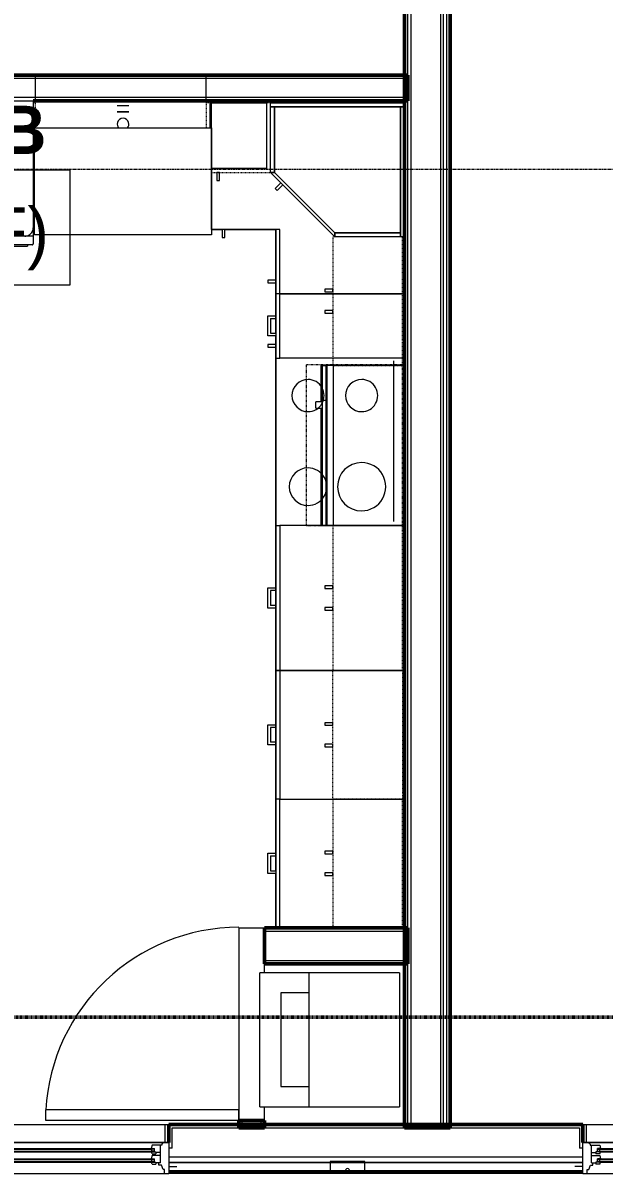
# Model space of a CAD drawing. Header units: inches. Extents: x -4235 to -464, y 9767 to 12359.
# Drawn here: x -3010.9 to -2902.6, y 9980.2 to 10194.5 of the extents above; entities that cross this region are included whole.
import ezdxf

# ---------------------------------------------------------------- set-up
doc = ezdxf.new("R2010")
doc.units = ezdxf.units.IN
doc.header["$MEASUREMENT"] = 0
for name, pattern in [('Dash', [0.25, 0.125, -0.125]), ('Dash 1_16_', [0.125, 0.0625, -0.0625]), ('Grid Line 1_2_', [0.875, 0.5, -0.125, 0.125, -0.125]), ('Overhead', [0.15625, 0.09375, -0.0625])]:
    doc.linetypes.add(name, pattern=pattern)
for name, color, linetype, lineweight in [('0-1', 7, 'Continuous', 5), ('0-2', 10, 'Continuous', 9), ('A-AREA-IDEN', 2, 'Continuous', 9), ('A-DOOR-1', 10, 'Continuous', 9), ('A-DOOR-2', 50, 'Continuous', 20), ('A-GLAZ-1', 151, 'Continuous', 9), ('A-GLAZ-2', 151, 'Continuous', 20), ('A-WALL', 113, 'Continuous', 13), ('A-WALL-1', 7, 'Continuous', 50), ('A-WALL-2', 250, 'Continuous', 13), ('A-WALL-3', 10, 'Continuous', 9), ('A-WALL-4', 254, 'Continuous', 9), ('A-WALL-5', 113, 'Continuous', 9), ('A-WALL-6', 113, 'Continuous', 50), ('C-PROP-LINE-1', 91, 'Dash 1_16_', 50), ('I-WALL-1', 7, 'Continuous', 50), ('P-SANR-FIXT-1', 10, 'Continuous', 9), ('P-SANR-FIXT-2', 254, 'Continuous', 9), ('Q-CASE', 31, 'Continuous', 9), ('Q-CASE-1', 254, 'Continuous', 9), ('Q-CASE-2', 10, 'Continuous', 9), ('Q-CASE-3', 254, 'Dash', 9), ('Q-CASE-4', 10, 'Dash', 9), ('Q-SPCQ-1', 10, 'Continuous', 9), ('Q-SPCQ-2', 91, 'Overhead', 9), ('S-GRID-1', 1, 'Grid Line 1_2_', 9)]:
    doc.layers.add(name, color=color, linetype=linetype, lineweight=lineweight)
doc.styles.add('Century Gothic', font='ufonts.com_century-gothic.ttf', dxfattribs={"height": 9})
doc.styles.add('Century Gothic_B', font='GOTHICB.TTF', dxfattribs={"height": 9})

# ---------------------------------------------------------------- blocks, each defined once
blk = doc.blocks.new('Range - 24_ x 30_-2806124-BACKGROUND - RCP - 2ND FLOOR')
at = {"layer": 'Q-SPCQ-1'}
blk.add_line((0, -22), (30, -22), dxfattribs=at)
for centre, radius, start, end in [((6.5, -6), 3.5, 360, 180), ((23.5, -6), 3, 0, 180), ((6.5, -6), 3.5, 180, 0), ((23.5, -6), 3, 180, 0), ((6.5, -16), 4.5, 0, 180), ((23.5, -16), 3, 360, 180), ((6.5, -16), 4.5, 180, 0), ((23.5, -16), 3, 180, 0)]:
    blk.add_arc(centre, radius, start, end, dxfattribs=at)
blk = doc.blocks.new('Dishwasher_15404 - 34_ counter-547918-BACKGROUND - RCP - 2ND FLOOR')
at = {"layer": 'Q-SPCQ-1'}
for p, q in [((0, 24), (23.68, 24)), ((0, 0), (0, 24)), ((23.68, 24), (25.25, 24)), ((25.25, 24), (26.68, 24)), ((25.25, 24), (25.25, 22.43)), ((26.87, 23.8), (26.87, 0.2)), ((25.25, 22.43), (25.25, 1.57)), ((26.87, 22.91), (27.12, 22.91)), ((27.12, 21.39), (27.12, 22.91)), ((27.12, 20.19), (27.12, 21.39)), ((27.12, 20.28), (27.37, 20.28)), ((27.12, 3.81), (27.12, 20.19)), ((27.12, 19.69), (27.37, 19.69)), ((27.37, 19.69), (27.37, 20.28)), ((27.12, 19.1), (27.37, 19.1)), ((27.12, 18.51), (27.37, 18.51)), ((27.12, 17.92), (27.37, 17.92)), ((27.12, 17.33), (27.37, 17.33)), ((27.37, 17.33), (27.37, 17.92)), ((27.37, 18.51), (27.37, 19.1)), ((27.12, 16.74), (27.37, 16.74)), ((27.12, 16.15), (27.37, 16.15)), ((27.37, 16.15), (27.37, 16.74)), ((27.37, 6.79), (27.12, 6.79)), ((27.37, 5.81), (27.37, 6.79)), ((27.12, 4.82), (27.37, 4.82)), ((27.37, 4.82), (27.37, 5.81)), ((27.12, 2.61), (27.12, 3.81)), ((27.12, 1.09), (27.12, 2.61)), ((23.68, 0), (0, 0)), ((25.25, 1.57), (25.25, 0)), ((26.87, 1.09), (27.12, 1.09)), ((25.25, 0), (23.68, 0)), ((26.68, 0), (25.25, 0))]:
    blk.add_line(p, q, dxfattribs=at)
for centre, radius, start, end in [((23.68, 22.43), 1.57, 360, 90), ((26.68, 23.8), 0.197, 360, 90), ((23.68, 22.43), 1.57, 32.077, 42.3359), ((23.68, 22.43), 1.57, 17.8182, 27.5266), ((23.68, 22.43), 1.57, 360, 13.6425), ((23.68, 1.57), 1.57, 270, 360), ((23.68, 1.57), 1.57, 317.6641, 327.923), ((23.68, 1.57), 1.57, 332.4734, 342.1818), ((23.68, 1.57), 1.57, 346.3575, 360), ((26.68, 0.2), 0.197, 270, 360), ((26.68, 0.2), 0.197, 270, 345)]:
    blk.add_arc(centre, radius, start, end, dxfattribs=at)
blk = doc.blocks.new('SWING - SINGLE - FLUSH - 36_ x 80_ - OFFSET PIVOT DOOR AT MAGIC PAK AND WASHER_DRYER-3199415-BACKGROUND - RCP - 2ND FLOOR')
at = {"layer": 'A-DOOR-1'}
blk.add_arc((18, -2.37), 36.07, 180, 266.8211, dxfattribs=at)
at = {"layer": 'A-DOOR-2'}
for p, q in [((16, -2.37), (16, -38.39)), ((18, -2.37), (16, -2.37)), ((18, -2.37), (18, -38.39)), ((18, -38.39), (16, -38.39))]:
    blk.add_line(p, q, dxfattribs=at)
blk = doc.blocks.new('Stacked Washer and Dryer - 26_x25_ - Private-1372850-BACKGROUND - RCP - 2ND FLOOR')
at = {"layer": 'P-SANR-FIXT-1'}
for p, q in [((26, 12.5), (0, 12.5)), ((0, -12.5), (0, 12.5)), ((16.90625, -12.5), (16.90625, 12.5)), ((26, 12.5), (26, -12.5)), ((22.09375, 8.75), (16.90625, 8.75)), ((22.09375, -8.75), (22.09375, 8.75)), ((16.90625, -8.75), (22.09375, -8.75)), ((0, -12.5), (26, -12.5))]:
    blk.add_line(p, q, dxfattribs=at)
blk = doc.blocks.new('30quot_MicrowaveVent_11166 - 70cm miele oven-V16-BACKGROUND - RCP - 2ND FLOOR')
at = {"layer": 'Q-CASE-1'}
for p, q in [((7.69, 15.6), (-14.2, 15.6)), ((-14.2, 15.6), (-14.2, 15.39)), ((9.18, 15.39), (-14.2, 15.39)), ((-14.2, 15.39), (-14.2, 14.61)), ((8.88, 16.6), (7.69, 16.6)), ((7.69, 16.55), (7.69, 15.39)), ((7.69, 16.55), (7.69, 16.55)), ((8.88, 15.39), (8.88, 16.55)), ((15.68, 15.6), (8.88, 15.6)), ((9.18, 15.39), (9.18, 14.61)), ((15.68, 15.39), (9.18, 15.39)), ((9.18, 15.39), (9.18, 14.61)), ((15.68, 15.48), (15.68, 15.6)), ((15.68, 15.39), (15.68, 15.48)), ((15.68, 15.39), (15.68, 14.61)), ((-14.2, 14.61), (9.18, 14.61)), ((-14.2, 14.49), (-14.2, 13.23)), ((15.68, 14.49), (-14.2, 14.49)), ((-14.2, 13.23), (-14.2, 0.37)), ((-14.2, 13.23), (15.68, 13.23)), ((9.18, 14.61), (15.68, 14.61)), ((15.68, 13.23), (15.68, 14.49)), ((15.68, 0.37), (15.68, 13.23))]:
    blk.add_line(p, q, dxfattribs=at)
at = {"layer": 'Q-CASE-2'}
for p, q in [((-14.2, 0.37), (-14.2, 0)), ((15.68, 0), (15.68, 0.37)), ((-14.2, 0), (15.68, 0))]:
    blk.add_line(p, q, dxfattribs=at)
blk = doc.blocks.new('Base Cabinet 3 Drawer 230 - Base Cabinet 3 Drawer 230 27_-2602705-BACKGROUND - RCP - 2ND FLOOR')
at = {"layer": 'Q-CASE-2'}
for p, q in [((-12.76, 24), (14.24, 24)), ((-12.76, 23.25), (-12.76, 24)), ((-1.14, 24), (-1.14, 25.5)), ((-1.14, 25.5), (2.61, 25.5)), ((-1.14, 24), (-0.64, 24)), ((2.11, 25), (-0.64, 25)), ((-0.64, 24), (-0.64, 25)), ((2.11, 24), (2.11, 25)), ((2.61, 24), (2.11, 24)), ((2.61, 25.5), (2.61, 24)), ((14.24, 24), (14.24, 23.25)), ((14.24, 23.25), (-12.76, 23.25)), ((-12.76, 23.25), (-12.76, 0)), ((14.24, 0), (14.24, 23.25)), ((-12.76, 0), (14.24, 0))]:
    blk.add_line(p, q, dxfattribs=at)
blk = doc.blocks.new('Base Cabinet 3 Drawer 230 - Base Cabinet 3 Drawer 230 24_-2578604-BACKGROUND - RCP - 2ND FLOOR')
at = {"layer": 'Q-CASE-2'}
for p, q in [((-11.26, 24), (12.74, 24)), ((-11.26, 23.25), (-11.26, 24)), ((-1.14, 24), (-1.14, 25.5)), ((-1.14, 25.5), (2.61, 25.5)), ((-1.14, 24), (-0.64, 24)), ((2.11, 25), (-0.64, 25)), ((-0.64, 24), (-0.64, 25)), ((2.11, 24), (2.11, 25)), ((2.61, 24), (2.11, 24)), ((2.61, 25.5), (2.61, 24)), ((12.74, 24), (12.74, 23.25)), ((12.74, 23.25), (-11.26, 23.25)), ((-11.26, 23.25), (-11.26, 0)), ((12.74, 0), (12.74, 23.25)), ((-11.26, 0), (12.74, 0))]:
    blk.add_line(p, q, dxfattribs=at)
blk = doc.blocks.new('Single Door 1 Drawer 211 - 211 Base Cabinet Single Door1 Drawer 12_-2706434-BACKGROUND - RCP - 2ND FLOOR')
at = {"layer": 'Q-CASE-2'}
for p, q in [((-11.26, -23.25), (-11.26, 0)), ((-11.26, 0), (0.74, 0)), ((0.74, 0), (0.74, -23.25)), ((-11.26, -23.25), (-11.26, -24)), ((0.74, -23.25), (-11.26, -23.25)), ((0.74, -24), (0.74, -23.25)), ((-11.26, -24), (0.74, -24)), ((-6.64, -24), (-7.14, -24)), ((-7.14, -25.5), (-7.14, -24)), ((-3.39, -25.5), (-7.14, -25.5)), ((-6.64, -25), (-6.64, -24)), ((-6.64, -25), (-3.89, -25)), ((-3.89, -25), (-3.89, -24)), ((-3.89, -24), (-3.39, -24)), ((-3.39, -24), (-3.39, -25.5)), ((-1.27, -24), (-1.76, -24)), ((-1.76, -24), (-1.76, -25.5)), ((-1.76, -25.5), (-1.27, -25.5)), ((-1.27, -25.5), (-1.27, -24))]:
    blk.add_line(p, q, dxfattribs=at)
blk = doc.blocks.new('Base Cabinet Corner 197 - Base Cabinet Corner 197-2565125-BACKGROUND - RCP - 2ND FLOOR')
at = {"layer": 'Q-CASE-2'}
for p, q in [((-23.26, 0), (12.74, 0)), ((-23.26, -36), (-23.26, 0)), ((12.74, 0), (12.74, -24)), ((0.74, -23.25), (0.74, -36)), ((12.74, -23.25), (0.74, -23.25)), ((0.74, -23.25), (0.74, -24)), ((0.74, -24), (0.74, -36)), ((12.74, -24), (0.74, -24)), ((10.73, -24), (10.24, -24)), ((10.24, -24), (10.24, -25.5)), ((10.24, -25.5), (10.73, -25.5)), ((10.73, -25.5), (10.73, -24)), ((2.23, -33.51), (0.73, -33.51)), ((0.73, -33.51), (0.73, -34)), ((0.73, -34), (2.23, -34)), ((2.23, -34), (2.23, -33.51)), ((0.74, -36), (-23.26, -36))]:
    blk.add_line(p, q, dxfattribs=at)
blk = doc.blocks.new('308 - 308 x 24_-2727436-BACKGROUND - RCP - 2ND FLOOR')
at = {"layer": 'Q-CASE'}
for p, q in [((0, -25.19), (-12, -13.19)), ((-12, -13.19), (-11.25, -13.19)), ((-11.25, -13.19), (0, -24.44)), ((0, -24.44), (0, -25.19))]:
    blk.add_line(p, q, dxfattribs=at)
at = {"layer": 'Q-CASE-1'}
for p, q in [((-12, -0.94), (-12, -0.19)), ((-12, -3.31), (-12, -0.94)), ((-12, -0.94), (-11.25, -0.94)), ((12.63, -0.94), (-12, -0.94)), ((-11.25, -3.2), (-11.25, -0.94)), ((-11.25, -0.94), (12.25, -0.94)), ((-11.25, -0.94), (-11.25, -3.2)), ((12.25, -0.94), (12.25, -24.44)), ((12.25, -25.19), (12.25, -0.94)), ((12.25, -0.94), (12.63, -0.94)), ((-12, -13.19), (-12, -3.33)), ((-11.25, -13.19), (-11.25, -3.27)), ((-11.25, -3.27), (-11.25, -13.19)), ((-11.25, -13.19), (-12, -13.19)), ((0, -24.44), (-11.25, -13.19)), ((-10.05, -15.14), (-11.11, -16.2)), ((-11.11, -16.2), (-10.76, -16.55)), ((-10.76, -16.55), (-9.7, -15.49)), ((12.25, -24.44), (0, -24.44)), ((0, -25.19), (0, -24.44)), ((0, -24.44), (12.25, -24.44)), ((12.25, -25.19), (0, -25.19)), ((12.25, -24.44), (12.25, -25.19)), ((12.63, -25.19), (12.25, -25.19))]:
    blk.add_line(p, q, dxfattribs=at)
at = {"layer": 'Q-CASE-2'}
for p, q in [((-12, -0.19), (10.32, -0.19)), ((10.37, -0.19), (12.63, -0.19)), ((12.63, -0.19), (13, -0.19)), ((12.63, -0.94), (13, -0.94)), ((13, -0.94), (12.63, -0.94)), ((13, -0.19), (13, -0.94)), ((13, -0.94), (13, -25.19)), ((13, -25.19), (12.63, -25.19))]:
    blk.add_line(p, q, dxfattribs=at)
blk = doc.blocks.new('300 Series Wall Hung Cabinet_302 - 24_ X 24_-2588623-BACKGROUND - RCP - 2ND FLOOR')
at = {"layer": 'Q-CASE-3'}
for p, q in [((12, -4.87), (12, -0.19)), ((11.6, -13.19), (11.85, -13.19))]:
    blk.add_line(p, q, dxfattribs=at)
at = {"layer": 'Q-CASE-4'}
blk.add_line((12, -0.19), (11.6, -0.19), dxfattribs=at)
blk = doc.blocks.new('300 Series Wall Hung Cabinet_301 - 12_ x 24_-2732593-BACKGROUND - RCP - 2ND FLOOR')
at = {"layer": 'Q-CASE-1'}
for p, q in [((-5.25, -4.87), (-5.25, -0.19)), ((5.25, -0.19), (5.25, -3.41)), ((5.25, -3.44), (5.25, -12.44)), ((5.25, -12.44), (-5, -12.44)), ((-3.51, -13.19), (-4, -13.19)), ((-4, -13.19), (-4, -14.69)), ((-4, -14.69), (-3.51, -14.69)), ((-3.51, -14.69), (-3.51, -13.19))]:
    blk.add_line(p, q, dxfattribs=at)
at = {"layer": 'Q-CASE-2'}
blk.add_line((-5.25, -0.19), (5.25, -0.19), dxfattribs=at)
at = {"layer": 'Q-CASE-3'}
for p, q in [((-6, -0.19), (-6, -4.87)), ((6, -3.31), (6, -0.19)), ((6, -13.19), (6, -3.33)), ((-5, -13.19), (6, -13.19))]:
    blk.add_line(p, q, dxfattribs=at)
at = {"layer": 'Q-CASE-4'}
blk.add_line((6, -0.19), (-6, -0.19), dxfattribs=at)
blk = doc.blocks.new('Base Cabinet 3 Drawer 230 - Base Cabinet 3 Drawer 230 24_-2554933-BACKGROUND - RCP - 2ND FLOOR')
at = {"layer": 'Q-CASE-2'}
for p, q in [((-11.26, -23.25), (-11.26, 0)), ((-11.26, 0), (12.74, 0)), ((12.74, 0), (12.74, -23.25)), ((-11.26, -23.25), (-11.26, -24)), ((12.74, -23.25), (-11.26, -23.25)), ((12.74, -24), (12.74, -23.25)), ((-11.26, -24), (12.74, -24)), ((-0.64, -24), (-1.14, -24)), ((-1.14, -25.5), (-1.14, -24)), ((2.61, -25.5), (-1.14, -25.5)), ((-0.64, -25), (-0.64, -24)), ((-0.64, -25), (2.11, -25)), ((2.11, -25), (2.11, -24)), ((2.11, -24), (2.61, -24)), ((2.61, -24), (2.61, -25.5))]:
    blk.add_line(p, q, dxfattribs=at)
blk = doc.blocks.new('kitchen_faucet_14143 - kitchen_faucet_14143-2439044-BACKGROUND - RCP - 2ND FLOOR')
at = {"layer": 'P-SANR-FIXT-2'}
for p, q in [((2.26, 0.28), (2.26, 1.08)), ((2.26, -0.77), (2.26, 0.28)), ((2.34, 1.08), (2.34, -1.08)), ((3.44, -1.08), (3.44, 1.08)), ((2.26, -1.08), (2.26, -0.77))]:
    blk.add_line(p, q, dxfattribs=at)
for start, end in [(75, 130.3805), (0, 75), (285.1305, 360), (229.6195, 285)]:
    blk.add_arc((0, 0), 1.08, start, end, dxfattribs=at)
blk = doc.blocks.new('Stainless Steel Farmhous Kitchen Sink - Stainless Steel Farmhous Kitchen Sink-2443921-BACKGROUND - RCP - 2ND FLOOR')
at = {"layer": 'P-SANR-FIXT-1'}
for p, q in [((-33, -22.2), (-33, -2.25)), ((-33, -2.25), (0, -2.25)), ((0, -2.25), (0, -22.2)), ((0, -22.2), (-33, -22.2))]:
    blk.add_line(p, q, dxfattribs=at)
blk = doc.blocks.new('300 Series Wall Hung Cabinet_302 - 27_ X 24_-2768166-BACKGROUND - RCP - 2ND FLOOR')
at = {"layer": 'Q-CASE-1'}
for p, q in [((-1.76, -13.19), (-2.25, -13.19)), ((-2.25, -13.19), (-2.25, -14.69)), ((-2.25, -14.69), (-1.76, -14.69)), ((-1.76, -14.69), (-1.76, -13.19)), ((2.24, -13.19), (1.75, -13.19)), ((1.75, -13.19), (1.75, -14.69)), ((1.75, -14.69), (2.24, -14.69)), ((2.24, -14.69), (2.24, -13.19))]:
    blk.add_line(p, q, dxfattribs=at)
at = {"layer": 'Q-CASE-3'}
for p, q in [((-13.5, -0.19), (-13.5, -13.19)), ((13.5, -13.19), (13.5, -0.19)), ((-13.5, -13.19), (13.5, -13.19))]:
    blk.add_line(p, q, dxfattribs=at)
at = {"layer": 'Q-CASE-4'}
blk.add_line((13.5, -0.19), (-13.5, -0.19), dxfattribs=at)
blk = doc.blocks.new('300 Series Wall Hung Cabinet_302 - 24_ X 24_-V58-BACKGROUND - RCP - 2ND FLOOR')
at = {"layer": 'Q-CASE-1'}
for p, q in [((-1.76, 14.69), (-2.25, 14.69)), ((-2.25, 14.69), (-2.25, 13.19)), ((-2.25, 13.19), (-1.76, 13.19)), ((-1.76, 13.19), (-1.76, 14.69)), ((2.24, 14.69), (1.75, 14.69)), ((1.75, 14.69), (1.75, 13.19)), ((1.75, 13.19), (2.24, 13.19)), ((2.24, 13.19), (2.24, 14.69))]:
    blk.add_line(p, q, dxfattribs=at)
at = {"layer": 'Q-CASE-3'}
for p, q in [((-12, 0.19), (-12, 13.19)), ((-12, 13.19), (12, 13.19)), ((12, 13.19), (12, 0.19))]:
    blk.add_line(p, q, dxfattribs=at)
at = {"layer": 'Q-CASE-4'}
blk.add_line((12, 0.19), (-12, 0.19), dxfattribs=at)
blk = doc.blocks.new('300 Series Wall Hung Cabinet_302 - 24_ X 24_-V57-BACKGROUND - RCP - 2ND FLOOR')
at = {"layer": 'Q-CASE-1'}
for p, q in [((-1.76, -13.19), (-2.25, -13.19)), ((-2.25, -13.19), (-2.25, -14.69)), ((-2.25, -14.69), (-1.76, -14.69)), ((-1.76, -14.69), (-1.76, -13.19)), ((2.24, -13.19), (1.75, -13.19)), ((1.75, -13.19), (1.75, -14.69)), ((1.75, -14.69), (2.24, -14.69)), ((2.24, -14.69), (2.24, -13.19))]:
    blk.add_line(p, q, dxfattribs=at)
at = {"layer": 'Q-CASE-3'}
for p, q in [((-12, -0.19), (-12, -13.19)), ((12, -13.19), (12, -0.19)), ((-12, -13.19), (12, -13.19))]:
    blk.add_line(p, q, dxfattribs=at)
at = {"layer": 'Q-CASE-4'}
blk.add_line((12, -0.19), (-12, -0.19), dxfattribs=at)
blk = doc.blocks.new('300 Series Wall Hung Cabinet_302 - 24_ X 24_-V70-BACKGROUND - RCP - 2ND FLOOR')
at = {"layer": 'Q-CASE-1'}
for p, q in [((-1.76, -13.19), (-2.25, -13.19)), ((-2.25, -13.19), (-2.25, -14.69)), ((-2.25, -14.69), (-1.76, -14.69)), ((-1.76, -14.69), (-1.76, -13.19)), ((2.24, -13.19), (1.75, -13.19)), ((1.75, -13.19), (1.75, -14.69)), ((1.75, -14.69), (2.24, -14.69)), ((2.24, -14.69), (2.24, -13.19))]:
    blk.add_line(p, q, dxfattribs=at)
at = {"layer": 'Q-CASE-3'}
for p, q in [((-12, -0.19), (-12, -13.19)), ((-12, -13.19), (12, -13.19))]:
    blk.add_line(p, q, dxfattribs=at)
at = {"layer": 'Q-CASE-4'}
for p, q in [((12, -0.19), (-12, -0.19)), ((12, -13.19), (12, -0.19))]:
    blk.add_line(p, q, dxfattribs=at)
blk = doc.blocks.new('Range_Hood_386 - 30_ Wide-2911770-BACKGROUND - RCP - 2ND FLOOR')
at = {"layer": 'Q-SPCQ-2'}
for p, q in [((15, 6), (-15, 6)), ((-15, 6), (-15, -12)), ((15, -12), (15, 6)), ((-15, -12), (15, -12))]:
    blk.add_line(p, q, dxfattribs=at)
blk = doc.blocks.new('CTR - 1st Phase - Unit Layouts_rvt-1-BACKGROUND - RCP - 2ND FLOOR')
at = {"layer": 'A-WALL-1'}
for p, q in [((-3063.23, 10184.78), (-2939.15, 10184.78)), ((-2939.15, 10184.78), (-2939.15, 10184.15)), ((-2939.15, 10184.15), (-2939.15, 10180.65)), ((-2939.15, 10180.03), (-3009.02, 10180.03)), ((-2939.15, 10180.65), (-2939.15, 10180.03)), ((-2965.9, 10019.02), (-2965.9, 10025.77)), ((-2965.9, 10025.77), (-2939.15, 10025.77)), ((-2939.15, 10025.77), (-2939.15, 10019.02)), ((-2939.15, 10019.02), (-2965.9, 10019.02)), ((-2970.65, 9988.43), (-2970.65, 9989.77)), ((-2970.65, 9989.77), (-2965.9, 9989.77)), ((-2965.9, 9989.77), (-2965.9, 9988.43)), ((-2970.03, 9988.43), (-2970.65, 9988.43)), ((-2966.53, 9988.43), (-2970.03, 9988.43)), ((-2965.9, 9988.43), (-2966.53, 9988.43))]:
    blk.add_line(p, q, dxfattribs=at)
at = {"layer": 'A-WALL-2'}
for p, q in [((-2939.77, 10184.15), (-3063.85, 10184.15)), ((-2939.77, 10184.15), (-2939.77, 10180.65)), ((-2939.77, 10180.65), (-3092, 10180.65)), ((-2965.9, 10025.15), (-2939.15, 10025.15)), ((-2965.9, 10019.65), (-2939.15, 10019.65)), ((-2970.03, 9989.06), (-2970.03, 9989.77)), ((-2966.53, 9989.06), (-2970.03, 9989.06)), ((-2966.53, 9989.06), (-2966.53, 9989.77))]:
    blk.add_line(p, q, dxfattribs=at)
at = {"layer": 'A-WALL-3'}
for p, q in [((-2939.77, 10184.78), (-2939.15, 10184.78)), ((-2939.15, 10184.78), (-2939.15, 10180.03)), ((-3008.62, 10180.03), (-3009.02, 10180.03)), ((-2976.77, 10180.03), (-3008.62, 10180.03)), ((-2939.77, 10180.03), (-2976.77, 10180.03)), ((-2939.15, 10180.03), (-2939.77, 10180.03)), ((-2970.65, 10025.77), (-2965.9, 10025.77)), ((-2970.65, 10025.77), (-2970.65, 9989.77)), ((-2965.9, 10017.37), (-2965.9, 10019.02)), ((-2965.9, 9989.77), (-2965.9, 9992.37))]:
    blk.add_line(p, q, dxfattribs=at)
at = {"layer": 'A-WALL-4'}
for p, q in [((-3056.62, 10184.78), (-3008.62, 10184.78)), ((-3008.62, 10184.78), (-2976.77, 10184.78)), ((-3008.62, 10180.03), (-3008.62, 10184.78)), ((-3008.62, 10180.03), (-3008.62, 10184.78)), ((-2976.77, 10184.78), (-2939.77, 10184.78)), ((-2976.77, 10180.03), (-2976.77, 10184.78)), ((-2976.77, 10180.03), (-2976.77, 10184.78)), ((-2965.9, 10019.02), (-2965.9, 10025.77)), ((-2970.65, 9989.77), (-2965.9, 9989.77))]:
    blk.add_line(p, q, dxfattribs=at)
at = {"layer": 'A-WALL-5'}
for p, q in [((-2939.77, 10180.03), (-3009.02, 10180.03)), ((-3009.02, 10180.03), (-2939.77, 10180.03)), ((-2939.77, 10025.77), (-2939.77, 10180.03)), ((-2939.77, 10180.03), (-2939.77, 10025.77)), ((-3009.02, 10156.03), (-3008.77, 10156.03)), ((-3008.77, 10156.03), (-3009.02, 10156.03)), ((-2975.77, 10156.03), (-2973.77, 10156.03)), ((-2973.77, 10156.03), (-2975.77, 10156.03)), ((-2973.29, 10156.03), (-2963.77, 10156.03)), ((-2963.77, 10156.03), (-2973.29, 10156.03)), ((-2963.77, 10156.03), (-2963.77, 10146.53)), ((-2963.77, 10146.53), (-2963.77, 10156.03)), ((-2963.77, 10146.53), (-2963.77, 10146.04)), ((-2963.77, 10146.04), (-2963.77, 10139.9)), ((-2963.77, 10139.9), (-2963.77, 10146.04)), ((-2963.77, 10139.9), (-2963.77, 10139.4)), ((-2963.77, 10139.4), (-2963.77, 10136.65)), ((-2963.77, 10136.65), (-2963.77, 10139.4)), ((-2963.77, 10136.65), (-2963.77, 10136.15)), ((-2963.77, 10136.15), (-2963.77, 10134.53)), ((-2963.77, 10134.53), (-2963.77, 10136.15)), ((-2963.77, 10134.53), (-2963.77, 10134.04)), ((-2963.77, 10134.04), (-2963.77, 10089.15)), ((-2963.77, 10089.15), (-2963.77, 10134.04)), ((-2963.77, 10089.15), (-2963.77, 10088.65)), ((-2963.77, 10088.65), (-2963.77, 10085.9)), ((-2963.77, 10085.9), (-2963.77, 10088.65)), ((-2963.77, 10085.9), (-2963.77, 10085.4)), ((-2963.77, 10085.4), (-2963.77, 10063.65)), ((-2963.77, 10063.65), (-2963.77, 10085.4)), ((-2963.77, 10063.65), (-2963.77, 10063.15)), ((-2963.77, 10063.15), (-2963.77, 10060.4)), ((-2963.77, 10060.4), (-2963.77, 10063.15)), ((-2963.77, 10060.4), (-2963.77, 10059.9)), ((-2963.77, 10059.9), (-2963.77, 10039.65)), ((-2963.77, 10039.65), (-2963.77, 10059.9)), ((-2963.77, 10039.65), (-2963.77, 10039.15)), ((-2963.77, 10039.15), (-2963.77, 10036.4)), ((-2963.77, 10036.4), (-2963.77, 10039.15)), ((-2963.77, 10036.4), (-2963.77, 10035.9)), ((-2963.77, 10035.9), (-2963.77, 10025.77)), ((-2963.77, 10025.77), (-2963.77, 10035.9)), ((-2963.77, 10025.77), (-2939.77, 10025.77)), ((-2939.77, 10025.77), (-2963.77, 10025.77))]:
    blk.add_line(p, q, dxfattribs=at)
at = {"layer": '0-2'}
for name, p, rotation in [('Dishwasher_15404 - 34_ counter-547918-BACKGROUND - RCP - 2ND FLOOR', (-3033.02, 10180.03), 269.9999999999796), ('Base Cabinet Corner 197 - Base Cabinet Corner 197-2565125-BACKGROUND - RCP - 2ND FLOOR', (-2939.77, 10156.77), 269.999999999893), ('kitchen_faucet_14143 - kitchen_faucet_14143-2439044-BACKGROUND - RCP - 2ND FLOOR', (-2992.27, 10175.67), 89.9999999998956), ('300 Series Wall Hung Cabinet_302 - 24_ X 24_-V57-BACKGROUND - RCP - 2ND FLOOR', (-2939.96, 10142.65), 269.9999999999392), ('Single Door 1 Drawer 211 - 211 Base Cabinet Single Door1 Drawer 12_-2706434-BACKGROUND - RCP - 2ND FLOOR', (-2939.77, 10132.77), 269.9999999998935), ('Range - 24_ x 30_-2806124-BACKGROUND - RCP - 2ND FLOOR', (-2963.77, 10101.53), 89.9999999999672), ('Range_Hood_386 - 30_ Wide-2911770-BACKGROUND - RCP - 2ND FLOOR', (-2952.15, 10115.77), 89.99999999990145), ('30quot_MicrowaveVent_11166 - 70cm miele oven-V16-BACKGROUND - RCP - 2ND FLOOR', (-2939.77, 10114.97), 89.9999999999377), ('Base Cabinet 3 Drawer 230 - Base Cabinet 3 Drawer 230 27_-2602705-BACKGROUND - RCP - 2ND FLOOR', (-2939.77, 10086.53), 89.99999999998313), ('300 Series Wall Hung Cabinet_302 - 27_ X 24_-2768166-BACKGROUND - RCP - 2ND FLOOR', (-2939.96, 10087.27), 269.9999999999392), ('Base Cabinet 3 Drawer 230 - Base Cabinet 3 Drawer 230 24_-2578604-BACKGROUND - RCP - 2ND FLOOR', (-2939.77, 10061.03), 89.99999999998313), ('300 Series Wall Hung Cabinet_302 - 24_ X 24_-V58-BACKGROUND - RCP - 2ND FLOOR', (-2939.96, 10061.77), 89.99999999993928), ('Base Cabinet 3 Drawer 230 - Base Cabinet 3 Drawer 230 24_-2554933-BACKGROUND - RCP - 2ND FLOOR', (-2939.77, 10038.51), 269.9999999998935), ('300 Series Wall Hung Cabinet_302 - 24_ X 24_-V70-BACKGROUND - RCP - 2ND FLOOR', (-2939.96, 10037.77), 269.9999999999392), ('SWING - SINGLE - FLUSH - 36_ x 80_ - OFFSET PIVOT DOOR AT MAGIC PAK AND WASHER_DRYER-3199415-BACKGROUND - RCP - 2ND FLOOR', (-2968.28, 10007.77), 269.9999999999521), ('Stacked Washer and Dryer - 26_x25_ - Private-1372850-BACKGROUND - RCP - 2ND FLOOR', (-2940.74, 10004.87), 180)]:
    blk.add_blockref(name, p, dxfattribs=dict(at, rotation=rotation))
for name, p in [('300 Series Wall Hung Cabinet_302 - 24_ X 24_-2588623-BACKGROUND - RCP - 2ND FLOOR', (-3020.62, 10179.84)), ('300 Series Wall Hung Cabinet_301 - 12_ x 24_-2732593-BACKGROUND - RCP - 2ND FLOOR', (-2970.77, 10179.84)), ('308 - 308 x 24_-2727436-BACKGROUND - RCP - 2ND FLOOR', (-2952.77, 10179.84)), ('Stainless Steel Farmhous Kitchen Sink - Stainless Steel Farmhous Kitchen Sink-2443921-BACKGROUND - RCP - 2ND FLOOR', (-2975.77, 10177.22))]:
    blk.add_blockref(name, p, dxfattribs=at)
blk = doc.blocks.new('CTR - 1st Phase - Common Walls_rvt-1-BACKGROUND - RCP - 2ND FLOOR')
at = {"layer": 'A-WALL-2'}
for p, q in [((-2939.15, 9988.44), (-2939.15, 10373.41)), ((-2938.52, 9988.44), (-2938.52, 10373.41)), ((-2933.02, 9988.44), (-2933.02, 10373.41)), ((-2932.52, 9988.44), (-2932.52, 10373.41)), ((-2931.9, 9988.44), (-2931.9, 10373.41))]:
    blk.add_line(p, q, dxfattribs=at)
at = {"layer": 'I-WALL-1'}
for p, q in [((-2939.77, 9988.44), (-2939.77, 10373.41)), ((-2931.27, 10248.91), (-2931.27, 9988.44)), ((-2931.27, 9988.44), (-2939.77, 9988.44))]:
    blk.add_line(p, q, dxfattribs=at)
blk = doc.blocks.new('Basic Wall _ EXT - FIBER CEMENT - LARGE - ___-2505169-BACKGROUND - RCP - 2ND FLOOR')
at = {"layer": 'A-WALL-5'}
for p, q in [((-2983.71, 9981.94), (-2906.54, 9981.94)), ((-2906.54, 9981.94), (-2983.71, 9981.94)), ((-2906.54, 9981.91), (-2983.71, 9981.91)), ((-2906.54, 9981.91), (-2983.71, 9981.91))]:
    blk.add_line(p, q, dxfattribs=at)
blk = doc.blocks.new('Window-Double_Hung-Andersen-400_Series-Tilt_Wash - DOUBLE HUNG - REVERSE COTTAGE - 2ND FLOOR-2888952-BACKGROUND - RCP - 2ND FLOOR')
at = {"layer": 'A-GLAZ-1'}
for p, q in [((-18.95, 4.44), (18.95, 4.44)), ((-18.95, 1.06), (-18.95, 4.44)), ((-18.32, 1.06), (-18.32, 4.44)), ((18.32, 1.06), (18.32, 4.44)), ((18.95, 4.44), (18.95, 1.06)), ((-19.01, 3.94), (-19.01, 2.44)), ((-18.95, 3.94), (-19.01, 3.94)), ((-18.95, 2.44), (-19.01, 2.44)), ((19.01, 3.94), (18.95, 3.94)), ((19.01, 2.44), (18.95, 2.44)), ((19.01, 2.44), (19.01, 3.94)), ((18.95, 1.06), (-18.95, 1.06)), ((-16.29, -0.19), (-15.7, -0.19)), ((-16.29, -0.56), (-15.7, -0.56)), ((-16.29, -2.13), (-15.7, -2.13)), ((-15.82, -0.56), (-15.82, -0.19)), ((-15.82, -2.5), (-15.82, -2.13)), ((-15.7, -0.06), (15.7, -0.06)), ((-15.7, -0.19), (15.7, -0.19)), ((-15.7, -0.56), (15.7, -0.56)), ((-15.7, -0.69), (15.7, -0.69)), ((-15.7, -2), (15.7, -2)), ((-15.7, -2.13), (15.7, -2.13)), ((16.29, -0.19), (15.7, -0.19)), ((16.29, -0.56), (15.7, -0.56)), ((16.29, -2.13), (15.7, -2.13)), ((15.82, -0.56), (15.82, -0.19)), ((15.82, -2.5), (15.82, -2.13)), ((-16.29, -2.5), (-15.7, -2.5)), ((-15.7, -2.5), (15.7, -2.5)), ((-15.7, -2.63), (15.7, -2.63)), ((16.29, -2.5), (15.7, -2.5))]:
    blk.add_line(p, q, dxfattribs=at)
at = {"layer": 'A-GLAZ-2'}
for p, q in [((-19.01, 1.06), (19.01, 1.06)), ((-19.01, -4.81), (-19.01, 1.06)), ((-17.67, 0.78), (-18, 1.06)), ((-17.67, 0.78), (-17.67, 0.56)), ((-17.67, 0.56), (-15.86, 0.56)), ((-17.42, -2.75), (-17.42, 0.56)), ((-15.86, 0.56), (-15.7, -0.06)), ((15.86, 0.56), (15.7, -0.06)), ((17.67, 0.56), (15.86, 0.56)), ((17.42, -2.75), (17.42, 0.56)), ((17.67, 0.78), (18, 1.06)), ((17.67, 0.78), (17.67, 0.56)), ((19.01, 1.06), (19.01, -4.81)), ((-17.42, -0.81), (-16.57, -0.81)), ((-17.42, -1.37), (-15.86, -1.37)), ((-16.57, -0.69), (-16.57, -1.03)), ((-15.7, -0.69), (-16.57, -0.69)), ((-15.86, -1.03), (-16.57, -1.03)), ((-16.29, -0.69), (-16.29, -0.06)), ((-15.7, -0.06), (-16.29, -0.06)), ((-16.29, -2.63), (-16.29, -2)), ((-15.7, -2), (-16.29, -2)), ((-15.86, -1.03), (-15.7, -0.69)), ((-15.86, -1.37), (-15.7, -2)), ((15.7, -0.06), (16.29, -0.06)), ((15.86, -1.03), (15.7, -0.69)), ((15.7, -0.69), (16.57, -0.69)), ((15.86, -1.37), (15.7, -2)), ((15.7, -2), (16.29, -2)), ((15.86, -1.03), (16.57, -1.03)), ((17.42, -1.37), (15.86, -1.37)), ((16.29, -0.69), (16.29, -0.06)), ((16.29, -2.63), (16.29, -2)), ((16.57, -0.69), (16.57, -1.03)), ((17.42, -0.81), (16.57, -0.81)), ((-19.01, -3.44), (-20.51, -3.44)), ((-18.2, -4), (-17.92, -4)), ((-18.2, -4.81), (-18.2, -4)), ((-17.92, -4), (-17.61, -3.19)), ((-17.61, -3.19), (-17.14, -3.19)), ((-17.42, -2.75), (-16.57, -2.75)), ((-17.14, -3.19), (-17.14, -2.75)), ((-16.57, -2.63), (-16.57, -2.97)), ((-15.7, -2.63), (-16.57, -2.63)), ((-15.86, -2.97), (-16.57, -2.97)), ((-15.86, -2.97), (-15.7, -2.63)), ((15.86, -2.97), (15.7, -2.63)), ((15.7, -2.63), (16.57, -2.63)), ((15.86, -2.97), (16.57, -2.97)), ((16.57, -2.63), (16.57, -2.97)), ((17.42, -2.75), (16.57, -2.75)), ((17.14, -3.19), (17.14, -2.75)), ((17.61, -3.19), (17.14, -3.19)), ((17.92, -4), (17.61, -3.19)), ((18.2, -4), (17.92, -4)), ((18.2, -4.81), (18.2, -4)), ((19.01, -3.44), (20.51, -3.44)), ((19.01, -4.81), (-19.01, -4.81))]:
    blk.add_line(p, q, dxfattribs=at)
blk = doc.blocks.new('Walls 52 - Walls 1-2573848-BACKGROUND - RCP - 2ND FLOOR')
at = {"layer": 'A-WALL-5'}
for p, q in [((-2953.65, 9982.13), (-2953.65, 9981.94)), ((-2953.65, 9982.13), (-2952.69, 9982.13)), ((-2947.15, 9982.13), (-2953.65, 9982.13)), ((-2953.65, 9981.94), (-2953.65, 9980.19)), ((-2953.65, 9980.19), (-2953.65, 9979.9)), ((-2952.69, 9982.13), (-2951.24, 9982.13)), ((-2951.24, 9982.13), (-2948.77, 9982.13)), ((-2950.77, 9980.51), (-2950.77, 9980.19)), ((-2950.77, 9980.19), (-2950.77, 9979.9)), ((-2950.02, 9980.19), (-2950.02, 9980.51)), ((-2950.02, 9979.9), (-2950.02, 9980.19)), ((-2948.77, 9982.13), (-2948.1, 9982.13)), ((-2948.1, 9982.13), (-2947.58, 9982.13)), ((-2947.58, 9982.13), (-2947.26, 9982.13)), ((-2947.26, 9982.13), (-2947.15, 9982.13)), ((-2947.15, 9981.94), (-2947.15, 9982.13)), ((-2947.15, 9980.19), (-2947.15, 9981.94)), ((-2947.15, 9979.9), (-2947.15, 9980.19))]:
    blk.add_line(p, q, dxfattribs=at)
for centre, start_param, end_param in [((-2950.4, 9980.51), 0, 3.141593), ((-2950.4, 9980.51), 3.141593, 3.359433), ((-2950.4, 9980.51), 3.403392, 3.663844), ((-2950.4, 9980.51), 3.665191, 3.860878), ((-2950.4, 9980.51), 3.926991, 4.186454), ((-2950.4, 9980.51), 4.18879, 4.447982), ((-2950.4, 9980.51), 4.45059, 4.587024), ((-2950.4, 9980.51), 4.587024, 4.709688), ((-2950.4, 9980.51), 4.712389, 4.837754), ((-2950.4, 9980.51), 4.837754, 4.971578), ((-2950.4, 9980.51), 4.974188, 5.233645), ((-2950.4, 9980.51), 5.235988, 5.495873), ((-2950.4, 9980.51), 5.570973, 5.758233), ((-2950.4, 9980.51), 5.840308, 6.020685), ((-2950.4, 9980.51), 6.065345, 6.260917), ((-2950.4, 9917.45), 0.049078, 3.092515), ((-2950.4, 9917.45), 3.141593, 3.403392), ((-2950.4, 9917.45), 6.021386, 6.283185)]:
    blk.add_ellipse(centre, major_axis=(0.375, 0), ratio=0.86769, start_param=start_param, end_param=end_param, dxfattribs=at)
blk = doc.blocks.new('Family - ___-2835903-BACKGROUND - RCP - 2ND FLOOR')
at = {"layer": 'C-PROP-LINE-1'}
blk.add_line((-2096.82, 10009.09), (-3831.82, 10009.09), dxfattribs=at)

msp = doc.modelspace()

# ---------------------------------------------------------------- linework, layer by layer
at = {"layer": 'A-AREA-IDEN', "flags": 128}
msp.add_lwpolyline([(-3086.7, 10167.12), (-3002.2, 10167.12), (-3002.2, 10145.63), (-3086.7, 10145.63)], close=True, dxfattribs=at)
at = {"layer": 'A-WALL'}
for p, q in [((-2983.09, 9984.63), (-2983.09, 9988.44)), ((-2983.09, 9988.44), (-2907.16, 9988.44)), ((-2907.16, 9988.44), (-2907.16, 9984.63)), ((-2983.09, 9984.63), (-2983.71, 9984.63)), ((-2906.54, 9984.63), (-2907.16, 9984.63)), ((-2906.54, 9982.94), (-2983.71, 9982.94)), ((-2906.54, 9981.94), (-2983.71, 9981.94)), ((-2906.54, 9980.44), (-2983.71, 9980.44))]:
    msp.add_line(p, q, dxfattribs=at)
at = {"layer": 'A-WALL-5'}
for p, q in [((-2983.71, 9989.06), (-2983.77, 9989.06)), ((-2906.47, 9989.06), (-2906.54, 9989.06))]:
    msp.add_line(p, q, dxfattribs=at)
at = {"layer": 'A-WALL-6'}
for p, q in [((-2983.71, 9985.69), (-2983.71, 9989.06)), ((-2983.71, 9989.06), (-2906.54, 9989.06)), ((-2906.54, 9989.06), (-2906.54, 9985.69)), ((-2906.54, 9980.19), (-2983.71, 9980.19))]:
    msp.add_line(p, q, dxfattribs=at)
at = {"layer": 'S-GRID-1'}
msp.add_line((-464.45, 10167.19), (-4185.7, 10167.19), dxfattribs=at)

# ---------------------------------------------------------------- block references
at = {"layer": '0-1'}
for name in ['CTR - 1st Phase - Unit Layouts_rvt-1-BACKGROUND - RCP - 2ND FLOOR', 'CTR - 1st Phase - Common Walls_rvt-1-BACKGROUND - RCP - 2ND FLOOR']:
    msp.add_blockref(name, (0, 0), dxfattribs=at)
at = {"layer": 'A-GLAZ-1'}
for p in [(-3002.72, 9984.63), (-2887.52, 9984.63)]:
    msp.add_blockref('Window-Double_Hung-Andersen-400_Series-Tilt_Wash - DOUBLE HUNG - REVERSE COTTAGE - 2ND FLOOR-2888952-BACKGROUND - RCP - 2ND FLOOR', p, dxfattribs=at)
at = {"layer": 'A-WALL-5'}
for name in ['Basic Wall _ EXT - FIBER CEMENT - LARGE - ___-2505169-BACKGROUND - RCP - 2ND FLOOR', 'Walls 52 - Walls 1-2573848-BACKGROUND - RCP - 2ND FLOOR']:
    msp.add_blockref(name, (0, 0), dxfattribs=at)
at = {"layer": 'C-PROP-LINE-1'}
msp.add_blockref('Family - ___-2835903-BACKGROUND - RCP - 2ND FLOOR', (0, 0), dxfattribs=at)

# ---------------------------------------------------------------- texts
at = {"layer": 'A-AREA-IDEN', "char_height": 9, "attachment_point": 1}
for s, insert, width, style in [('ADA TYPE B', (-3079.45, 10179.1), 84.537, 'Century Gothic_B'), ('226 - (507 SF)', (-3083.7, 10160.12), 94.839, 'Century Gothic')]:
    msp.add_mtext(s, dxfattribs=dict(at, insert=insert, width=width, style=style))

doc.saveas('drawing.dxf')
